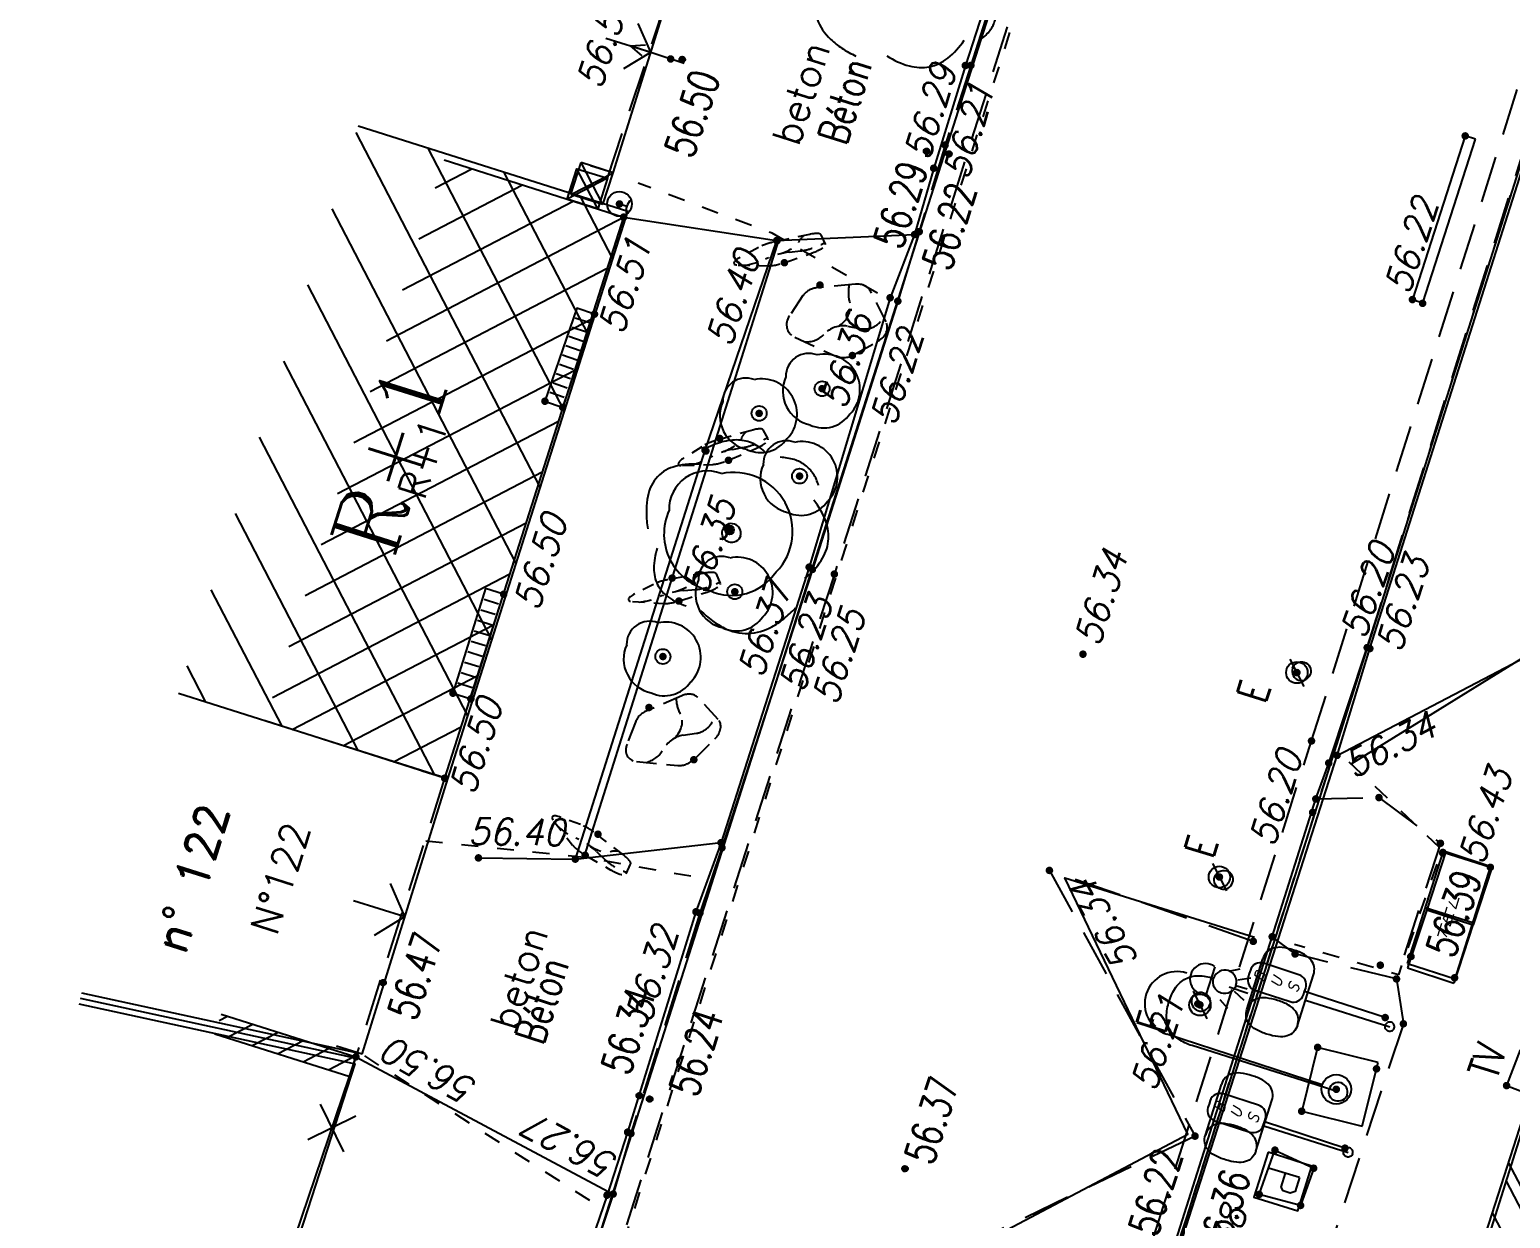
# Model space of a CAD drawing. Extents: x 661843 to 662062, y 6866352 to 6866909.
# Drawn here: x 661861.67 to 661877.38, y 6866403.12 to 6866415.74 of the extents above; entities that cross this region are included whole.
import ezdxf
from ezdxf.enums import TextEntityAlignment as Align

# ---------------------------------------------------------------- set-up
doc = ezdxf.new("R2010")
doc.units = 0
for name, pattern in [('CACHE', [0.375, 0.25, -0.125]), ('CONTINU', [0]), ('DISCONTINU', [0.75, 0.5, -0.25]), ('JSI_MCL0', [1, 0.5, 0.5]), ('JSI_TCO', [1, 0.5, 0.5]), ('JSI_TCO2', [1, 0.5, 0.5]), ('JSI_TIC', [0.2, 0.08, 0.01, -0.1, 0.01])]:
    doc.linetypes.add(name, pattern=pattern)
doc.layers.get('0').update_dxf_attribs({"linetype": 'CONTINUOUS'})
for name, color, linetype in [('ALTI', 140, 'CONTINUOUS'), ('BATI', 6, 'CONTINUOUS'), ('BORDURE', 7, 'CONTINU'), ('GEO_AEP_S', 4, 'CONTINUOUS'), ('GEO_ALTI-PIC', 7, 'CONTINUOUS'), ('GEO_ALTI-PIC_SEUILS', 1, 'CONTINUOUS'), ('GEO_ALTICOT', 7, 'CONTINUOUS'), ('GEO_ARBRES', 3, 'CONTINUOUS'), ('GEO_BATI_DUR', 44, 'CONTINUOUS'), ('GEO_BATI_HACHURE', 44, 'CONTINUOUS'), ('GEO_BATI_NUMERO', 7, 'CONTINUOUS'), ('GEO_BATI_S', 44, 'CONTINUOUS'), ('GEO_BATI_TEXTE', 7, 'CONTINUOUS'), ('GEO_BORDURE', 7, 'CONTINUOUS'), ('GEO_CHANGE_REVET', 252, 'DISCONTINU'), ('GEO_CHANGE_REVET_TEXTE', 252, 'CONTINUOUS'), ('GEO_CLOTURE', 7, 'CONTINUOUS'), ('GEO_CLOTURE_S', 7, 'CONTINUOUS'), ('GEO_DALLE', 7, 'CONTINUOUS'), ('GEO_DIVERS', 7, 'CONTINUOUS'), ('GEO_ECL_S', 30, 'CONTINUOUS'), ('GEO_ENTREE', 7, 'DISCONTINU'), ('GEO_EP_S', 5, 'CONTINUOUS'), ('GEO_LIGNE_PARKING', 252, 'DISCONTINU'), ('GEO_MOB_URB_S', 7, 'CONTINUOUS'), ('GEO_MUR', 1, 'CONTINUOUS'), ('GEO_MUR_HACHURE', 1, 'CONTINUOUS'), ('GEO_ROCHER', 252, 'CACHE'), ('GEO_SOUPIRAIL', 42, 'CONTINUOUS'), ('GEO_TEL_S', 6, 'CONTINUOUS'), ('GEO_TROTTOIR_BAS', 7, 'CONTINUOUS'), ('GEO_TROTTOIR_BATEAU', 7, 'DISCONTINU'), ('GEO_TROTTOIR_HAUT', 252, 'CONTINUOUS'), ('HACHURE', 7, 'CONTINUOUS'), ('LIMITE', 7, 'CONTINUOUS'), ('MARQUAGE', 7, 'CONTINUOUS'), ('MOB', 6, 'CONTINUOUS'), ('OBJDIVERS', 104, 'CONTINUOUS'), ('OBJEAU', 4, 'CONTINUOUS'), ('OBJEP', 220, 'CONTINUOUS'), ('TEXTE', 7, 'CONTINUOUS'), ('VEGETATION', 3, 'CONTINUOUS'), ('VOIRIE', 7, 'CONTINUOUS')]:
    doc.layers.add(name, color=color, linetype=linetype)
doc.styles.add('5-2', font='romand.shx', dxfattribs={"height": 0.35})
doc.styles.add('7-2', font='romanc.shx', dxfattribs={"height": 0.7})
doc.styles.add('ROMANS', font='romans.shx', dxfattribs={"width": 0.95, "oblique": 13.5, "height": 5})
doc.styles.get("Standard").update_dxf_attribs({"font": 'romans.shx'})
doc.linetypes.add('JSI_CLOX', pattern='A,0.8,0.1,[135,jsi_form.shx,S=0.05,R=0,X=0,Y=0],0.1', length=1)
doc.linetypes.add('JSI_MUD', pattern='A,0.0001,[130,jsi_form.shx,S=0.5,R=0,X=0.875,Y=0],-0.75', length=0.7501)
doc.linetypes.add('JSI_MUR', pattern='A,1e-06,-0.5,[130,jsi_form.shx,S=0.7,R=315,X=0.05,Y=0],-0.5', length=1.000001)

# ---------------------------------------------------------------- blocks, each defined once
blk = doc.blocks.new('PTTOPO')
at = {"color": 0, "const_width": 0.04}
blk.add_lwpolyline([(0, 0.02, 1), (0, -0.02, 1)], format="xyb", close=True, dxfattribs=at)
at = {"color": 0}
blk.add_point((0, 0), dxfattribs=at)
at = {"layer": 'GEO_ALTICOT', "style": 'ROMANS', "oblique": 13.5, "width": 0.95}
blk.add_attdef('ALT', text='', height=0.28, dxfattribs=at).set_placement((0.1, -0.1), align=Align.TOP_LEFT)
blk = doc.blocks.new('P014', base_point=(17.75, 43.5))
for p, q in [((17.709, 43.699), (17.75, 43.799)), ((17.75, 43.399), (17.75, 43.799)), ((17.75, 43.799), (17.789, 43.699))]:
    blk.add_line(p, q)
blk = doc.blocks.new('P051')
at = {"flags": 128}
blk.add_lwpolyline([(0, 0), (0, -0.081)], dxfattribs=at)
blk.add_circle((0, 0), 0.131)
blk.add_arc((0, -0.231), 0.15, 57.9336, 122.0664)
blk = doc.blocks.new('P210')
at = {"layer": 'GEO_ROCHER', "linetype": 'CACHE'}
for p, q in [((0.525, 0.474), (0.088, 0.169)), ((0.968, 0.21), (0.804, 0.429)), ((0.818, -0.346), (0.987, 0.048)), ((0.001, -0.021), (0.031, -0.315)), ((0.371, -0.082), (0.266, -0.205)), ((0.215, -0.475), (0.649, -0.462))]:
    blk.add_line(p, q, dxfattribs=at)
for centre, radius, start, end in [((0.642, 0.308), 0.203, 36.7123, 124.9313), ((0.594, 0.275), 0.215, 144.1733, 206.9533), ((0.206, 0), 0.206, 124.9313, 185.91), ((0.193, 0.071), 0.235, 319.4796, 26.9533), ((0.837, 0.112), 0.163, 336.8774, 36.7123), ((0.667, 0.041), 0.252, 188.1633, 262.2943), ((0.41, -0.328), 0.189, 139.4796, 230.284), ((0.559, -0.761), 0.557, 59.0334, 82.2943), ((0.209, -0.296), 0.179, 185.91, 271.7277), ((0.643, -0.271), 0.191, 271.7277, 336.8774)]:
    blk.add_arc(centre, radius, start, end, dxfattribs=at)
blk = doc.blocks.new('P401')
blk.add_circle((0, 0), 0.1062)
for centre, radius, start, end in [((-0.054, 0.054), 0.4878, 83.66, 186.35), ((0.108, 0.2322), 0.3258, 357.14, 109.34), ((0, -0.0378), 0.5004, 244.27, 30.44), ((-0.0972, -0.054), 0.4464, 173.05, 254.63)]:
    blk.add_arc(centre, radius, start, end)
blk = doc.blocks.new('P402')
blk.add_circle((0, 0), 0.063)
for centre, radius, start, end in [((-0.09, 0.09), 0.814, 83.66, 186.35), ((0.18, 0.387), 0.544, 357.14, 109.34), ((0, -0.063), 0.833, 244.27, 30.44), ((-0.162, -0.09), 0.745, 173.05, 254.63)]:
    blk.add_arc(centre, radius, start, end)
blk = doc.blocks.new('P347')
blk.add_lwpolyline([(0, 0), (1, 0), (1, 1), (0, 1)], close=True)
at = {"flags": 128}
for points in [[(0.1, 0.1), (0.1, 0.9)], [(0.2, 0.1), (0.2, 0.9)], [(0.3, 0.1), (0.3, 0.9)], [(0.4, 0.1), (0.4, 0.9)], [(0.5, 0.1), (0.5, 0.9)], [(0.6, 0.1), (0.6, 0.9)], [(0.7, 0.1), (0.7, 0.9)], [(0.8, 0.1), (0.8, 0.9)], [(0.9, 0.1), (0.9, 0.9)]]:
    blk.add_lwpolyline(points, dxfattribs=at)
blk = doc.blocks.new('P385')
for p, q in [((0, 1), (1, 1)), ((0, 1), (0, 0)), ((0.5, 0), (0.5, 1)), ((1, 1), (1, 0)), ((0, 0), (1, 0))]:
    blk.add_line(p, q)
at = {"style": 'ROMANS', "oblique": 13.5, "width": 0.95}
blk.add_text('TEL', height=0.2, dxfattribs=at).set_placement((0.254, 0.413))
blk = doc.blocks.new('P445')
for p, q in [((0, 2.022), (-0.05, 2.022)), ((0.05, 2.022), (0, 2.022)), ((-0.2, 1.872), (-0.2, 1.349)), ((0.2, 1.349), (0.2, 1.872)), ((-0.05, 1.199), (0, 1.199)), ((0, 0), (0, 1.199)), ((0, 1.199), (0.05, 1.199))]:
    blk.add_line(p, q)
for centre, start, end in [((-0.05, 1.872), 90, 180), ((0.05, 1.872), 0, 90), ((-0.05, 1.349), 180, 270), ((0.05, 1.349), 270, 0)]:
    blk.add_arc(centre, 0.15, start, end)
at = {"insert": (-0.061, 1.941), "char_height": 0.15, "width": 0.1985, "attachment_point": 1, "style": 'ROMANS'}
blk.add_mtext('B\\PU\\PS', dxfattribs=at)
blk = doc.blocks.new('P501', base_point=(67.75, 30))
for p, q in [((67.75, 30.209), (67.75, 32.519)), ((68.869, 32.169), (68.449, 32.169)), ((68.449, 31.959), (68.365, 31.819)), ((68.659, 31.889), (68.659, 31.609)), ((68.869, 31.959), (68.953, 31.819))]:
    blk.add_line(p, q)
blk.add_circle((67.75, 30), 0.209)
for centre, radius, start, end in [((68.205, 32.52), 0.454, 0.01, 180), ((68.66, 32.24), 0.221, 341.57, 198.44)]:
    blk.add_arc(centre, radius, start, end)
blk = doc.blocks.new('P350', base_point=(55.25, 52.5))
for p, q in [((56.249, 53.499), (55.25, 53.499)), ((55.25, 53.499), (55.25, 52.5)), ((56.249, 52.5), (56.249, 53.499)), ((55.25, 52.5), (56.249, 52.5))]:
    blk.add_line(p, q)
blk = doc.blocks.new('P091', base_point=(30.25, 66))
blk.add_line((30.326, 66.076), (30.172, 65.922))
blk.add_circle((30.25, 66), 0.076)
blk = doc.blocks.new('GEOCROIX')
at = {"color": 0, "linetype": 'BYBLOCK'}
for p, q in [((-0.5, 0.5), (0.5, -0.5)), ((-0.5, -0.5), (0.5, 0.5))]:
    blk.add_line(p, q, dxfattribs=at)
blk = doc.blocks.new('P361')
for p, q in [((0, 0.999), (0.999, 0)), ((0, 0), (0.999, 0.999))]:
    blk.add_line(p, q)
at = {"flags": 128}
blk.add_lwpolyline([(0.999, 0), (0.999, 0.999), (0, 0.999), (0, 0)], close=True, dxfattribs=at)
blk = doc.blocks.new('$B_200')
at = {"color": 0, "linetype": 'BYBLOCK', "flags": 128}
for points in [[(0, -0.5, -0.414214), (-0.5, 0, -0.414214), (0, 0.5)], [(0, -0.5, 0.414214), (0.5, 0, 0.414214), (0, 0.5)]]:
    blk.add_lwpolyline(points, format="xyb", dxfattribs=at)
blk = doc.blocks.new('$B_220')
at = {"color": 0, "linetype": 'BYBLOCK', "flags": 128}
for points in [[(0.2972, 0.2716, 0.039633), (0.2729, 0.3437, 0.053426), (0.2409, 0.4008, 0.147584), (0.1538, 0.4704, 0.071882), (0.0987, 0.4828, 0.058066), (0.0359, 0.4803, 0.043501), (-0.0346, 0.4629, 0.032041), (-0.1128, 0.4306)], [(-0.195, 0.3513, 0.077685), (-0.3026, 0.3364, 0.115926), (-0.3794, 0.2917, 0.119307), (-0.4255, 0.2171, 0.082378), (-0.4409, 0.1128)], [(0.4613, -0.0462, 0.087593), (0.487, 0.0333, 0.096392), (0.4819, 0.1128, 0.080457), (0.446, 0.1922, 0.056881), (0.3794, 0.2716)], [(-0.4409, 0.0334, 0.03619), (-0.4742, -0.0436, 0.046233), (-0.4922, -0.1156, 0.121403), (-0.4819, -0.2447, 0.119181), (-0.4102, -0.354, 0.044648), (-0.3512, -0.4012, 0.034835), (-0.2769, -0.4434)], [(0.3794, -0.3641, 0.076898), (0.4306, -0.3193, 0.090424), (0.4613, -0.2646, 0.083207), (0.4715, -0.2001, 0.062964), (0.4613, -0.1256)], [(-0.1128, -0.4434, 0.078382), (0.005, -0.498, 0.113914), (0.1127, -0.503, 0.115194), (0.21, -0.4583, 0.080222), (0.2972, -0.3641)]]:
    blk.add_lwpolyline(points, format="xyb", dxfattribs=at)
blk = doc.blocks.new('$B_130')
at = {"color": 0, "linetype": 'BYBLOCK', "flags": 128}
for points in [[(0, 0), (0, 0.8125, -0.08), (0.0117, 0.8945, -0.117647), (0.0469, 0.9531, -0.117647), (0.1055, 0.9883, -0.08), (0.1875, 1, -0.08), (0.2695, 0.9883, -0.117647), (0.3281, 0.9531, -0.117647), (0.3633, 0.8945, -0.08), (0.375, 0.8125)], [(0.375, 0.6875, -0.414214), (0.3125, 0.75, -0.414214), (0.375, 0.8125)], [(0.375, 0.6875, 0.414214), (0.4375, 0.75, 0.414214), (0.375, 0.8125)]]:
    blk.add_lwpolyline(points, format="xyb", dxfattribs=at)
for points in [[(0.3438, 0.6875), (0.3125, 0.625)], [(0.375, 0.6875), (0.375, 0.625)], [(0.4063, 0.6875), (0.4375, 0.625)]]:
    blk.add_lwpolyline(points, dxfattribs=at)
blk = doc.blocks.new('$B_001')
at = {"color": 0, "linetype": 'BYBLOCK', "flags": 128}
for points in [[(0, 0), (0, 1)], [(0, 1), (1, 1)], [(1, 0), (1, 1)], [(0, 0), (1, 0)]]:
    blk.add_lwpolyline(points, dxfattribs=at)
blk = doc.blocks.new('$B_108')
at = {"color": 0, "linetype": 'BYBLOCK', "flags": 128}
for points in [[(-0.188, 0.625, -0.117073), (-0.242, 0.637, -0.132597), (-0.281, 0.672, -0.091954), (-0.305, 0.73, -0.053933), (-0.312, 0.812, -0.053933), (-0.305, 0.895, -0.091954), (-0.281, 0.953, -0.132597), (-0.242, 0.988, -0.117073), (-0.188, 1)], [(-0.188, 0.625, 0.117073), (-0.133, 0.637, 0.132597), (-0.094, 0.672, 0.091954), (-0.07, 0.73, 0.053933), (-0.062, 0.812, 0.053933), (-0.07, 0.895, 0.091954), (-0.094, 0.953, 0.132597), (-0.133, 0.988, 0.117073), (-0.188, 1)], [(0.188, 0.625, 0.117073), (0.242, 0.637, 0.132597), (0.281, 0.672, 0.091954), (0.305, 0.73, 0.053933), (0.312, 0.812, 0.053933), (0.305, 0.895, 0.091954), (0.281, 0.953, 0.132597), (0.242, 0.988, 0.117073), (0.188, 1)]]:
    blk.add_lwpolyline(points, format="xyb", dxfattribs=at)
for points in [[(-0.188, 1), (0.188, 1)], [(-0.188, 0.625), (0.188, 0.625)], [(0, 0.625), (0, 0)]]:
    blk.add_lwpolyline(points, dxfattribs=at)
blk = doc.blocks.new('$B_230')
blk.add_lwpolyline([(-0.498, -0.488), (0.498, -0.488), (0.498, 0.488), (-0.498, 0.488)], close=True)
at = {"color": 0, "linetype": 'BYBLOCK', "flags": 128}
for points in [[(-0.193, 0.309), (0.119, 0.315), (0.184, 0.222), (0.186, 0.066), (0.125, 0.002), (-0.187, -0.003)], [(-0.193, 0.309), (-0.181, -0.378)]]:
    blk.add_lwpolyline(points, dxfattribs=at)
blk = doc.blocks.new('$B_030')
at = {"color": 0, "linetype": 'BYBLOCK', "flags": 128}
for points in [[(0, 0), (0, 1)], [(0, 1), (1, 1)], [(0, 1), (1, 0)], [(0, 0), (1, 1)], [(1, 0), (1, 1)], [(0, 0), (1, 0)]]:
    blk.add_lwpolyline(points, dxfattribs=at)
blk = doc.blocks.new('$B_028')
at = {"color": 0, "linetype": 'BYBLOCK', "flags": 128}
for points in [[(0, 0.5), (0, -0.5), (0.0938, -0.0625)], [(-0.5, -0.5), (-0.5, 0)], [(0.5, 0), (0.5, -0.5)], [(-0.0937, -0.0625), (0, -0.5)], [(-0.5, -0.5), (0.5, -0.5)]]:
    blk.add_lwpolyline(points, dxfattribs=at)
blk = doc.blocks.new('$B_210')
at = {"linetype": 'CONTINUOUS'}
blk.add_hatch(color=0, dxfattribs=at).paths.add_polyline_path([(0, -0.5, -1), (0, 0.5, -1)])
at = {"color": 0, "linetype": 'BYBLOCK', "flags": 128}
blk.add_lwpolyline([(0, -0.5, -1), (0, 0.5, -1)], format="xyb", close=True, dxfattribs=at)

msp = doc.modelspace()

# ---------------------------------------------------------------- hatches: boundary and pattern name
at = {"layer": 'GEO_BATI_HACHURE'}
h = msp.add_hatch(dxfattribs=at)
h.set_pattern_fill('_U', color=256, scale=0.4, angle=207.507, style=0, pattern_type=0)
h.set_pattern_definition([(207.50697, (0, 0), (0.18474260568, -0.35478186206), [])])
h.paths.add_polyline_path([(661867.972, 6866413.745), (661866.073, 6866407.79), (661864.167, 6866408.398), (661866.067, 6866414.353)])
h = msp.add_hatch(dxfattribs=at)
h.set_pattern_fill('_U', color=256, scale=0.4, angle=117.5763, style=0, pattern_type=0)
h.set_pattern_definition([(117.5763159494, (0, 0), (-0.35455800549, -0.185171868122), [])])
h.paths.add_polyline_path([(661875.07, 6866396.447), (661876.345, 6866400.511), (661876.652, 6866401.494), (661877.919, 6866405.447), (661879.823, 6866404.836), (661876.976, 6866395.844)])
at = {"layer": 'GEO_MUR_HACHURE'}
h = msp.add_hatch(dxfattribs=at)
h.set_pattern_fill('_U', color=256, scale=0.2, angle=27.4353, style=0, pattern_type=0)
h.set_pattern_definition([(27.435270152, (2.961, 9.04986), (-0.0921492438397, 0.1775063854057), [])])
h.paths.add_polyline_path([(661863.636, 6866405.076), (661865.066, 6866404.624), (661865.132, 6866404.833), (661863.702, 6866405.286)])
at = {"layer": 'HACHURE', "linetype": 'CONTINUOUS', "ltscale": 2}
h = msp.add_hatch(dxfattribs=at)
h.set_pattern_fill('_USER', color=256, scale=0.6, angle=117.4176, style=0, pattern_type=0)
h.set_pattern_definition([(117.41757, (661958.265, 6866695.073), (-0.5326045, -0.2762832), [])])
h.paths.add_polyline_path([(661866.108, 6866407.784), (661863.248, 6866408.69), (661865.156, 6866414.711), (661868.016, 6866413.805)])
h = msp.add_hatch(dxfattribs=at)
h.set_pattern_fill('_USER', color=256, scale=0.6, angle=117.4979, style=0, pattern_type=0)
h.set_pattern_definition([(117.4979, (661958.265, 6866695.073), (-0.5322167, -0.2770296), [])])
h.paths.add_polyline_path([(661877.952, 6866405.469), (661880.813, 6866404.567), (661877.974, 6866395.564), (661875.112, 6866396.466)])

# ---------------------------------------------------------------- linework, layer by layer
at = {"layer": 'BATI', "linetype": 'JSI_TCO2', "ltscale": 2, "elevation": 57.333, "flags": 128}
for points in [[(661868.016, 6866413.805), (661865.156, 6866414.711)], [(661866.108, 6866407.784), (661868.016, 6866413.805)], [(661866.108, 6866407.784), (661863.248, 6866408.69)], [(661877.952, 6866405.469), (661875.112, 6866396.466)]]:
    msp.add_lwpolyline(points, dxfattribs=at)
at = {"layer": 'BORDURE', "linetype": 'JSI_TCO', "ltscale": 2, "elevation": 57.333, "flags": 128}
for points in [[(661881.399, 6866426.652), (661868.472, 6866385.866)], [(661879.286, 6866419.29), (661880.222, 6866417.057), (661877.719, 6866409.194), (661875.697, 6866407.943)], [(661867.554, 6866406.952), (661869.624, 6866413.512)]]:
    msp.add_lwpolyline(points, dxfattribs=at)
msp.add_lwpolyline([(661845.99, 6866380.845), (661855.587, 6866378.808, 0.027837), (661855.92, 6866378.758, 0.020398), (661856.314, 6866378.738, 0.015403), (661856.767, 6866378.746, 0.011959), (661857.28, 6866378.783, 0.054554), (661858.024, 6866378.937, 0.047423), (661858.703, 6866379.231, 0.041287), (661859.364, 6866379.67, 0.015476), (661859.69, 6866379.943, 0.017391), (661859.981, 6866380.22, 0.019482), (661860.236, 6866380.501, 0.021695), (661860.454, 6866380.787, 0.044449), (661860.755, 6866381.309, 0.010857), (661861.089, 6866382.072, 0.008318), (661861.211, 6866382.386, 0.011712), (661861.303, 6866382.654), (661867.503, 6866402.271), (661873.272, 6866420.357)], format="xyb", dxfattribs=at)
at = {"layer": 'GEO_BATI_DUR'}
for p, q in [((661866.067, 6866414.353, 56.506), (661867.972, 6866413.745, 56.506)), ((661867.972, 6866413.745, 56.506), (661866.073, 6866407.79, 56.501)), ((661866.073, 6866407.79, 56.506), (661864.167, 6866408.398, 56.506)), ((661876.652, 6866401.494, 56.537), (661877.919, 6866405.447, 56.51))]:
    msp.add_line(p, q, dxfattribs=at)
at = {"layer": 'GEO_BORDURE'}
for points in [[(661867.972, 6866413.745, 56.506), (661869.596, 6866413.496, 56.401), (661871.059, 6866413.56, 56.297)], [(661869.596, 6866413.496, 56.401), (661868.835, 6866411.273, 56.407), (661867.459, 6866406.931, 56.432)], [(661866.432, 6866406.944, 56.396), (661867.459, 6866406.931, 56.432), (661869.006, 6866407.106, 56.374)], [(661865.132, 6866404.833, 56.502), (661867.861, 6866403.376, 56.272)]]:
    msp.add_polyline3d(points, dxfattribs=at)
at = {"layer": 'GEO_CHANGE_REVET'}
for points in [[(661883.738, 6866452.611, 55.974), (661880.375, 6866441.993, 56.038), (661877.231, 6866432.09, 56.127), (661874.073, 6866422.2, 56.186), (661870.208, 6866409.956, 56.255), (661866.912, 6866399.637, 56.304), (661863.488, 6866388.881, 56.379), (661861.438, 6866382.509, 56.439), (661861.016, 6866381.209, 56.452), (661860.246, 6866380.082, 56.464), (661859.189, 6866379.216, 56.477), (661858.022, 6866378.726, 56.461), (661856.773, 6866378.523, 56.444), (661855.51, 6866378.62, 56.428), (661849.1, 6866379.976, 56.366)], [(661868.198, 6866385.912, 56.364), (661868.676, 6866387.37, 56.364), (661872.232, 6866398.637, 56.268), (661875.271, 6866408.185, 56.2), (661878.702, 6866419.049, 56.183), (661882.837, 6866432.132, 56.091), (661885.478, 6866440.432, 56.028), (661889.099, 6866451.885, 55.984)], [(661875.317, 6866407.57, 56.187), (661875.987, 6866407.584, 56.358), (661876.639, 6866407.099, 56.397), (661876.173, 6866405.659, 56.348), (661875.097, 6866405.924, 56.337), (661874.854, 6866406.107, 56.17)], [(661876.173, 6866405.659, 56.348), (661876.246, 6866405.183, 56.42), (661873.298, 6866396.228, 56.484)]]:
    msp.add_polyline3d(points, dxfattribs=at)
at = {"layer": 'GEO_CLOTURE'}
msp.add_polyline3d([(661865.132, 6866404.833, 56.502), (661863.687, 6866400.572, 56.565), (661862.105, 6866395.574, 56.616)], dxfattribs=at)
at = {"layer": 'GEO_DIVERS'}
msp.add_polyline3d([(661875.155, 6866403.255, 56.413), (661874.716, 6866403.372, 56.385), (661874.883, 6866403.842, 56.379), (661875.294, 6866403.65, 56.409), (661875.155, 6866403.255, 56.413)], dxfattribs=at)
at = {"layer": 'GEO_ENTREE'}
for points in [[(661867.8, 6866414.157, 56.506), (661868.649, 6866416.727, 56.43)], [(661866.073, 6866407.79, 56.501), (661865.132, 6866404.833, 56.502)]]:
    msp.add_polyline3d(points, dxfattribs=at)
at = {"layer": 'GEO_LIGNE_PARKING'}
msp.add_polyline3d([(661874.653, 6866406.058, 56.174), (661872.49, 6866406.811, 56.342), (661874.035, 6866403.991, 56.238), (661871.168, 6866402.613, 56.373)], dxfattribs=at)
at = {"layer": 'GEO_MUR'}
msp.add_line((661865.066, 6866404.624, 56.502), (661865.132, 6866404.833, 56.502), dxfattribs=at)
at = {"layer": 'GEO_MUR', "elevation": 56.502, "flags": 128}
for points in [[(661863.702, 6866405.286), (661865.132, 6866404.833)], [(661863.636, 6866405.076), (661865.066, 6866404.624)]]:
    msp.add_lwpolyline(points, dxfattribs=at)
at = {"layer": 'GEO_TROTTOIR_BAS'}
for points in [[(661875.542, 6866408.032, 56.339), (661877.716, 6866409.168, 56.337), (661880.185, 6866416.991, 56.35), (661879.109, 6866419.574, 56.152)], [(661872.299, 6866417.39, 56.198), (661872.123, 6866416.844, 56.201), (661871.889, 6866416.089, 56.205), (661871.657, 6866415.356, 56.206)], [(661871.109, 6866413.591, 56.219), (661870.882, 6866412.853, 56.222), (661869.975, 6866410.006, 56.234), (661869.016, 6866407.052, 56.248), (661868.781, 6866406.357, 56.248)], [(661868.118, 6866383.842, 56.36), (661868.098, 6866384.344, 56.375), (661868.207, 6866385.04, 56.389), (661868.431, 6866385.838, 56.364), (661868.746, 6866386.775, 56.356), (661871.86, 6866396.66, 56.269), (661874.854, 6866406.107, 56.17), (661875.317, 6866407.57, 56.187), (661875.454, 6866407.951, 56.197), (661875.862, 6866409.176, 56.199)], [(661868.05, 6866404.019, 56.271), (661867.861, 6866403.376, 56.272), (661867.666, 6866402.791, 56.274), (661867.484, 6866402.259, 56.273)]]:
    msp.add_polyline3d(points, dxfattribs=at)
at = {"layer": 'GEO_TROTTOIR_BATEAU'}
for points in [[(661875.862, 6866409.176, 56.199), (661878.788, 6866418.476, 56.156)], [(661871.657, 6866415.356, 56.206), (661871.383, 6866414.51, 56.217), (661871.109, 6866413.591, 56.219)], [(661868.781, 6866406.357, 56.248), (661868.05, 6866404.019, 56.271)]]:
    msp.add_polyline3d(points, dxfattribs=at)
at = {"layer": 'GEO_TROTTOIR_HAUT'}
for points in [[(661875.688, 6866428.294, 56.251), (661875.483, 6866427.768, 56.193), (661873.791, 6866422.48, 56.221), (661872.233, 6866417.405, 56.27), (661872.086, 6866416.883, 56.333), (661871.862, 6866416.168, 56.345), (661871.598, 6866415.354, 56.289), (661871.262, 6866414.264, 56.294), (661871.059, 6866413.56, 56.297), (661870.8, 6866412.889, 56.355), (661869.941, 6866410.03, 56.365), (661869.006, 6866407.106, 56.374), (661868.74, 6866406.372, 56.317), (661868.015, 6866404.033, 56.339), (661867.796, 6866403.364, 56.401), (661867.596, 6866402.776, 56.407)], [(661875.542, 6866408.032, 56.339), (661875.89, 6866409.166, 56.227), (661878.844, 6866418.453, 56.237), (661878.965, 6866418.956, 56.283)], [(661868.759, 6866386.662, 56.494), (661872.524, 6866398.604, 56.39), (661875.542, 6866408.032, 56.339)]]:
    msp.add_polyline3d(points, dxfattribs=at)
at = {"layer": 'LIMITE', "linetype": 'JSI_MUR', "ltscale": 0.12, "elevation": 57.333, "flags": 128}
msp.add_lwpolyline([(661862.206, 6866405.454), (661865.138, 6866404.817)], dxfattribs=at)
at = {"layer": 'LIMITE', "linetype": 'JSI_TCO', "ltscale": 2, "elevation": 57.333, "flags": 128}
for points in [[(661862.219, 6866405.513), (661865.15, 6866404.876)], [(661862.193, 6866405.395), (661865.125, 6866404.759)]]:
    msp.add_lwpolyline(points, dxfattribs=at)
at = {"layer": 'LIMITE', "linetype": 'JSI_MUD', "ltscale": 0.12, "elevation": 57.333, "flags": 128}
msp.add_lwpolyline([(661865.02, 6866404.843), (661865.138, 6866404.817)], dxfattribs=at)
at = {"layer": 'LIMITE', "linetype": 'JSI_CLOX', "ltscale": 2, "elevation": 57.333, "flags": 128}
msp.add_lwpolyline([(661862.149, 6866395.581), (661865.125, 6866404.759)], dxfattribs=at)
at = {"layer": 'MARQUAGE', "linetype": 'JSI_MCL0', "ltscale": 2, "elevation": 57.333, "flags": 128}
msp.add_lwpolyline([(661870.587, 6866393.498), (661868.701, 6866394.268), (661871.311, 6866395.633), (661869.932, 6866398.397), (661872.677, 6866399.822), (661871.302, 6866402.608), (661873.96, 6866404.011), (661872.655, 6866406.733), (661874.667, 6866406.102)], dxfattribs=at)
at = {"layer": 'VOIRIE', "linetype": 'JSI_TIC', "ltscale": 2, "elevation": 57.333, "flags": 128}
for points in [[(661881.399, 6866426.652), (661868.472, 6866385.866)], [(661870.667, 6866412.939), (661869.548, 6866413.574), (661868.128, 6866414.105)], [(661875.668, 6866407.965), (661876.654, 6866407.033), (661876.193, 6866405.702), (661875.089, 6866406.026)], [(661865.873, 6866407.125), (661867.554, 6866406.952), (661868.799, 6866406.732)], [(661867.614, 6866403.307), (661865.173, 6866404.875)]]:
    msp.add_lwpolyline(points, dxfattribs=at)
msp.add_lwpolyline([(661845.901, 6866380.588), (661855.531, 6866378.544, 0.027666), (661855.89, 6866378.49, 0.020699), (661856.31, 6866378.468, 0.015349), (661856.778, 6866378.476, 0.012006), (661857.305, 6866378.514, 0.054512), (661858.107, 6866378.68, 0.047216), (661858.83, 6866378.992, 0.041441), (661859.531, 6866379.458, 0.01561), (661859.873, 6866379.744, 0.017458), (661860.177, 6866380.035, 0.019452), (661860.445, 6866380.331, 0.021531), (661860.676, 6866380.633, 0.044427), (661861, 6866381.196, 0.010996), (661861.341, 6866381.975, 0.008346), (661861.466, 6866382.296, 0.011644), (661861.561, 6866382.573), (661867.76, 6866402.19), (661873.53, 6866420.275)], format="xyb", dxfattribs=at)

# ---------------------------------------------------------------- block references
at = {"layer": 'ALTI', "linetype": 'CONTINUOUS'}
for p, xscale, yscale, rotation in [((661868.594, 6866415.419, 57.333), 0.060000000041836, 0.060000000041836, 338.5999683382433), ((661871.186, 6866414.445, 57.333), 0.0600000000133975, 0.0600000000133975, 72.30699656637948), ((661871.423, 6866414.416, 57.333), 0.0600000000133975, 0.0600000000133975, 72.30699656637948), ((661876.325, 6866405.897, 57.333), 0.0599999998568442, 0.0599999998568442, 250.9155254103357), ((661865.419, 6866405.619, 57.333), 0.0599999998258232, 0.0599999998258232, 147.2914069243837), ((661868.139, 6866404.421, 57.333), 0.0600000000133975, 0.0600000000133975, 72.30699656637948), ((661868.249, 6866404.384, 57.333), 0.0600000000133975, 0.0600000000133975, 72.30699656637948), ((661870.958, 6866403.645, 57.333), 0.0599999998937758, 0.0599999998937758, 27.82397969446907)]:
    msp.add_blockref('$B_210', p, dxfattribs=dict(at, xscale=xscale, yscale=yscale, rotation=rotation))
at = {"layer": 'GEO_AEP_S', "xscale": 1.500000000167626, "yscale": 1.500000000167626, "zscale": 1.500000000167626, "rotation": 72.00000000322989}
for p in [(661875.116, 6866408.911, 56.223), (661874.294, 6866406.741, 56.209), (661874.087, 6866405.384, 56.209)]:
    msp.add_blockref('P091', p, dxfattribs=at)
at = {"layer": 'GEO_ALTI-PIC'}
ref = msp.add_blockref('PTTOPO', (661871.598, 6866415.354, 56.289), dxfattribs=at)
ref.add_attrib('ALT', '56.29', dxfattribs={"layer": 'GEO_ALTICOT', "height": 0.28, "rotation": 72.9461, "style": 'ROMANS', "oblique": 13.5, "width": 0.95}).set_placement((661870.942, 6866414.416, 56.289), align=Align.TOP_LEFT)
ref = msp.add_blockref('PTTOPO', (661871.657, 6866415.356, 56.206), dxfattribs=at)
ref.add_attrib('ALT', '56.21', dxfattribs={"layer": 'GEO_ALTICOT', "height": 0.28, "rotation": 73.6796, "style": 'ROMANS', "oblique": 13.5, "width": 0.95}).set_placement((661871.355, 6866414.209, 56.206), align=Align.TOP_LEFT)
for p in [(661871.383, 6866414.51, 56.217), (661876.902, 6866414.607, 56.235), (661871.262, 6866414.264, 56.294), (661867.928, 6866413.885, 56.518), (661871.059, 6866413.56, 56.297), (661871.109, 6866413.591, 56.219), (661869.596, 6866413.496, 56.401), (661869.678, 6866413.261, 56.352), (661870.055, 6866413.024, 56.347), (661876.45, 6866412.83, 56.223), (661867.663, 6866412.715, 56.515), (661870.399, 6866412.276, 56.342), (661870.078, 6866411.924, 56.288), (661867.137, 6866411.791, 56.515), (661867.326, 6866411.726, 56.515), (661869.41, 6866411.662, 56.31), (661868.993, 6866411.395, 56.37), (661868.835, 6866411.273, 56.407), (661868.845, 6866411.263, 56.407), (661869.085, 6866411.164, 56.355), (661869.839, 6866410.996, 56.309), (661869.096, 6866410.425, 56.349), (661868.559, 6866409.67, 56.362), (661869.152, 6866409.769, 56.339), (661868.389, 6866409.081, 56.352), (661875.116, 6866408.911, 56.223), (661866.161, 6866408.692, 56.492), (661866.351, 6866408.632, 56.492), (661868.241, 6866408.54, 56.358), (661868.717, 6866407.986, 56.357), (661875.454, 6866407.951, 56.197), (661875.317, 6866407.57, 56.187), (661875.987, 6866407.584, 56.358), (661875.283, 6866407.427, 56.189), (661867.7, 6866407.195, 56.407), (661867.564, 6866406.972, 56.416), (661869.006, 6866407.106, 56.374), (661869.016, 6866407.052, 56.248), (661876.639, 6866407.099, 56.397), (661876.663, 6866406.996, 56.384), (661876.665, 6866407.002, 56.384), (661867.459, 6866406.931, 56.432), (661874.294, 6866406.741, 56.209), (661868.781, 6866406.357, 56.248), (661874.653, 6866406.058, 56.174), (661874.854, 6866406.107, 56.17), (661875.097, 6866405.924, 56.337), (661876.001, 6866405.805, 56.348), (661876.173, 6866405.659, 56.348), (661876.789, 6866405.671, 56.44), (661874.087, 6866405.384, 56.209), (661876.053, 6866405.249, 56.398), (661876.246, 6866405.183, 56.42), (661875.336, 6866404.933, 56.345), (661875.961, 6866404.705, 56.375), (661875.534, 6866404.488, 56.351), (661877.341, 6866404.527, 56.506), (661875.167, 6866404.255, 56.356), (661868.015, 6866404.033, 56.339), (661868.05, 6866404.019, 56.271), (661874.035, 6866403.991, 56.238), (661874.883, 6866403.842, 56.379), (661875.626, 6866403.863, 56.441), (661875.294, 6866403.65, 56.409), (661867.796, 6866403.364, 56.401), (661875.155, 6866403.255, 56.413)]:
    msp.add_blockref('PTTOPO', p, dxfattribs=at)
ref = msp.add_blockref('PTTOPO', (661876.342, 6866412.87, 56.224), dxfattribs=at)
ref.add_attrib('ALT', '56.22', dxfattribs={"layer": 'GEO_ALTICOT', "height": 0.28, "rotation": 72, "style": 'ROMANS', "oblique": 13.5, "width": 0.95}).set_placement((661876.039, 6866413, 56.224), align=Align.TOP_LEFT)
ref = msp.add_blockref('PTTOPO', (661867.972, 6866413.745, 56.506), dxfattribs=at)
ref.add_attrib('ALT', '56.51', dxfattribs={"layer": 'GEO_ALTICOT', "height": 0.28, "rotation": 72.3106, "style": 'ROMANS', "oblique": 13.5, "width": 0.95}).set_placement((661867.696, 6866412.573, 56.506), align=Align.TOP_LEFT)
ref = msp.add_blockref('PTTOPO', (661869.601, 6866413.496, 56.397), dxfattribs=at)
ref.add_attrib('ALT', '56.40', dxfattribs={"layer": 'GEO_ALTICOT', "height": 0.28, "rotation": 72, "style": 'ROMANS', "oblique": 13.5, "width": 0.95}).set_placement((661868.843, 6866412.442, 56.397), align=Align.TOP_LEFT)
ref = msp.add_blockref('PTTOPO', (661870.8, 6866412.889, 56.355), dxfattribs=at)
ref.add_attrib('ALT', '56.36', dxfattribs={"layer": 'GEO_ALTICOT', "height": 0.28, "rotation": 73.2971, "style": 'ROMANS', "oblique": 13.5, "width": 0.95}).set_placement((661870.056, 6866411.774, 56.355), align=Align.TOP_LEFT)
ref = msp.add_blockref('PTTOPO', (661870.882, 6866412.853, 56.222), dxfattribs=at)
ref.add_attrib('ALT', '56.22', dxfattribs={"layer": 'GEO_ALTICOT', "height": 0.28, "rotation": 72.3378, "style": 'ROMANS', "oblique": 13.5, "width": 0.95}).set_placement((661870.582, 6866411.603, 56.222), align=Align.TOP_LEFT)
ref = msp.add_blockref('PTTOPO', (661868.487, 6866409.914, 56.349), dxfattribs=at)
ref.add_attrib('ALT', '56.35', dxfattribs={"layer": 'GEO_ALTICOT', "height": 0.28, "rotation": 72, "style": 'ROMANS', "oblique": 13.5, "width": 0.95}).set_placement((661868.587, 6866409.814, 56.349), align=Align.TOP_LEFT)
ref = msp.add_blockref('PTTOPO', (661866.699, 6866409.742, 56.501), dxfattribs=at)
ref.add_attrib('ALT', '56.50', dxfattribs={"layer": 'GEO_ALTICOT', "height": 0.28, "rotation": 72, "style": 'ROMANS', "oblique": 13.5, "width": 0.95}).set_placement((661866.799, 6866409.642, 56.501), align=Align.TOP_LEFT)
ref = msp.add_blockref('PTTOPO', (661875.862, 6866409.176, 56.199), dxfattribs=at)
ref.add_attrib('ALT', '56.20', dxfattribs={"layer": 'GEO_ALTICOT', "height": 0.28, "rotation": 71.2033, "style": 'ROMANS', "oblique": 13.5, "width": 0.95}).set_placement((661875.572, 6866409.344, 56.199), align=Align.TOP_LEFT)
ref = msp.add_blockref('PTTOPO', (661872.846, 6866409.106, 56.343), dxfattribs=at)
ref.add_attrib('ALT', '56.34', dxfattribs={"layer": 'GEO_ALTICOT', "height": 0.28, "rotation": 72.3354, "style": 'ROMANS', "oblique": 13.5, "width": 0.95}).set_placement((661872.749, 6866409.261, 56.343), align=Align.TOP_LEFT)
ref = msp.add_blockref('PTTOPO', (661875.89, 6866409.166, 56.227), dxfattribs=at)
ref.add_attrib('ALT', '56.23', dxfattribs={"layer": 'GEO_ALTICOT', "height": 0.28, "rotation": 72.3563, "style": 'ROMANS', "oblique": 13.5, "width": 0.95}).set_placement((661875.95, 6866409.196, 56.227), align=Align.TOP_LEFT)
ref = msp.add_blockref('PTTOPO', (661869.941, 6866410.03, 56.365), dxfattribs=at)
ref.add_attrib('ALT', '56.37', dxfattribs={"layer": 'GEO_ALTICOT', "height": 0.28, "rotation": 72.2657, "style": 'ROMANS', "oblique": 13.5, "width": 0.95}).set_placement((661869.178, 6866408.928, 56.365), align=Align.TOP_LEFT)
ref = msp.add_blockref('PTTOPO', (661869.975, 6866410.006, 56.234), dxfattribs=at)
ref.add_attrib('ALT', '56.23', dxfattribs={"layer": 'GEO_ALTICOT', "height": 0.28, "rotation": 72.0189, "style": 'ROMANS', "oblique": 13.5, "width": 0.95}).set_placement((661869.613, 6866408.773, 56.234), align=Align.TOP_LEFT)
ref = msp.add_blockref('PTTOPO', (661870.208, 6866409.956, 56.255), dxfattribs=at)
ref.add_attrib('ALT', '56.25', dxfattribs={"layer": 'GEO_ALTICOT', "height": 0.28, "rotation": 72.286, "style": 'ROMANS', "oblique": 13.5, "width": 0.95}).set_placement((661869.967, 6866408.639, 56.255), align=Align.TOP_LEFT)
ref = msp.add_blockref('PTTOPO', (661866.073, 6866407.79, 56.501), dxfattribs=at)
ref.add_attrib('ALT', '56.50', dxfattribs={"layer": 'GEO_ALTICOT', "height": 0.28, "rotation": 72.3106, "style": 'ROMANS', "oblique": 13.5, "width": 0.95}).set_placement((661866.117, 6866407.687, 56.501), align=Align.TOP_LEFT)
ref = msp.add_blockref('PTTOPO', (661875.542, 6866408.032, 56.339), dxfattribs=at)
ref.add_attrib('ALT', '56.34', dxfattribs={"layer": 'GEO_ALTICOT', "height": 0.28, "rotation": 27.5839, "style": 'ROMANS', "oblique": 13.5, "width": 0.95}).set_placement((661875.586, 6866408.031, 56.339), align=Align.TOP_LEFT)
ref = msp.add_blockref('PTTOPO', (661875.271, 6866408.185, 56.2), dxfattribs=at)
ref.add_attrib('ALT', '56.20', dxfattribs={"layer": 'GEO_ALTICOT', "height": 0.28, "rotation": 72.4743, "style": 'ROMANS', "oblique": 13.5, "width": 0.95}).set_placement((661874.605, 6866407.135, 56.2), align=Align.TOP_LEFT)
ref = msp.add_blockref('PTTOPO', (661877.169, 6866406.844, 56.425), dxfattribs=at)
ref.add_attrib('ALT', '56.43', dxfattribs={"layer": 'GEO_ALTICOT', "height": 0.28, "rotation": 72, "style": 'ROMANS', "oblique": 13.5, "width": 0.95}).set_placement((661876.825, 6866406.946, 56.425), align=Align.TOP_LEFT)
ref = msp.add_blockref('PTTOPO', (661866.432, 6866406.944, 56.396), dxfattribs=at)
ref.add_attrib('ALT', '56.40', dxfattribs={"layer": 'GEO_ALTICOT', "height": 0.28, "rotation": 359.3142, "style": 'ROMANS', "oblique": 13.5, "width": 0.95}).set_placement((661866.326, 6866407.366, 56.396), align=Align.TOP_LEFT)
ref = msp.add_blockref('PTTOPO', (661872.49, 6866406.811, 56.342), dxfattribs=at)
ref.add_attrib('ALT', '56.34', dxfattribs={"layer": 'GEO_ALTICOT', "height": 0.28, "rotation": 118.713, "style": 'ROMANS', "oblique": 13.5, "width": 0.95}).set_placement((661873.194, 6866405.72, 56.342), align=Align.TOP_LEFT)
ref = msp.add_blockref('PTTOPO', (661868.74, 6866406.372, 56.317), dxfattribs=at)
ref.add_attrib('ALT', '56.32', dxfattribs={"layer": 'GEO_ALTICOT', "height": 0.28, "rotation": 72.7772, "style": 'ROMANS', "oblique": 13.5, "width": 0.95}).set_placement((661867.986, 6866405.264, 56.317), align=Align.TOP_LEFT)
ref = msp.add_blockref('PTTOPO', (661874.065, 6866405.395, 56.206), dxfattribs=at)
ref.add_attrib('ALT', '56.21', dxfattribs={"layer": 'GEO_ALTICOT', "height": 0.28, "rotation": 72, "style": 'ROMANS', "oblique": 13.5, "width": 0.95}).set_placement((661873.347, 6866404.54, 56.206), align=Align.TOP_LEFT)
ref = msp.add_blockref('PTTOPO', (661865.132, 6866404.833, 56.502), dxfattribs=at)
ref.add_attrib('ALT', '56.50', dxfattribs={"layer": 'GEO_ALTICOT', "height": 0.28, "rotation": 151.8844, "style": 'ROMANS', "oblique": 13.5, "width": 0.95}).set_placement((661866.307, 6866404.312, 56.502), align=Align.TOP_LEFT)
ref = msp.add_blockref('PTTOPO', (661867.861, 6866403.376, 56.272), dxfattribs=at)
ref.add_attrib('ALT', '56.27', dxfattribs={"layer": 'GEO_ALTICOT', "height": 0.28, "rotation": 151.8844, "style": 'ROMANS', "oblique": 13.5, "width": 0.95}).set_placement((661867.802, 6866403.513, 56.272), align=Align.TOP_LEFT)
ref = msp.add_blockref('PTTOPO', (661874.716, 6866403.372, 56.385), dxfattribs=at)
ref.add_attrib('ALT', '56.38', dxfattribs={"layer": 'GEO_ALTICOT', "height": 0.28, "rotation": 72, "style": 'ROMANS', "oblique": 13.5, "width": 0.95}).set_placement((661874.009, 6866402.303, 56.385), align=Align.TOP_LEFT)
at = {"layer": 'GEO_ALTI-PIC_SEUILS'}
ref = msp.add_blockref('PTTOPO', (661868.471, 6866415.424, 56.524), dxfattribs=at)
ref.add_attrib('ALT', '56.52', dxfattribs={"layer": 'GEO_ALTICOT', "height": 0.28, "rotation": 71.8883, "style": 'ROMANS', "oblique": 13.5, "width": 0.95}).set_placement((661867.465, 6866415.178, 56.524), align=Align.TOP_LEFT)
at = {"layer": 'GEO_ARBRES', "xscale": 0.7500000000838128, "yscale": 0.7500000000838128, "zscale": 0.7500000000838128, "rotation": 72.00000000322989}
for name, p in [('P401', (661870.078, 6866411.924, 56.288)), ('P401', (661869.41, 6866411.662, 56.31)), ('P401', (661869.839, 6866410.996, 56.309)), ('P402', (661869.096, 6866410.425, 56.349)), ('P401', (661869.152, 6866409.769, 56.339)), ('P401', (661868.389, 6866409.081, 56.352))]:
    msp.add_blockref(name, p, dxfattribs=at)
at = {"layer": 'GEO_BATI_S', "xscale": 0.3400000001112065, "yscale": -0.3399999998509884, "rotation": 162.4427024909012}
msp.add_blockref('P361', (661867.697, 6866413.833), dxfattribs=at)
at = {"layer": 'GEO_CLOTURE_S', "xscale": 0.3999999999284428, "yscale": 0.3999999999284428, "zscale": 0.3999999999284428, "rotation": 251.2654639110411}
msp.add_blockref('GEOCROIX', (661864.876, 6866404.076), dxfattribs=at)
at = {"layer": 'GEO_DALLE', "xscale": 0.698648273913696, "yscale": 0.6616878872737288, "rotation": 256.0015479622382}
msp.add_blockref('P350', (661875.336, 6866404.933, 56.345), dxfattribs=at)
at = {"layer": 'GEO_DIVERS'}
for p, xscale, yscale, rotation in [((661876.902, 6866414.607, 56.235), 1.825358814004696, 0.1149032711982727, 252.1407690184752), ((661877.485, 6866404.905, 56.513), 0.405318491235456, 0.1966144191101193, 249.1593808715941)]:
    msp.add_blockref('P350', p, dxfattribs=dict(at, xscale=xscale, yscale=yscale, rotation=rotation))
at = {"layer": 'GEO_ECL_S', "xscale": 0.7500000000838128, "yscale": 0.7500000000838128, "zscale": 0.7500000000838128, "rotation": 72.00000000322989}
msp.add_blockref('P501', (661875.534, 6866404.488, 56.351), dxfattribs=at)
at = {"layer": 'GEO_ENTREE', "xscale": 1.50000000022525, "yscale": 1.50000000022525, "zscale": 1.50000000022525, "rotation": 71.888321147167}
msp.add_blockref('P014', (661868.471, 6866415.424, 56.524), dxfattribs=at)
at = {"layer": 'GEO_EP_S', "rotation": 72.00000001718455}
msp.add_blockref('P051', (661867.928, 6866413.885, 56.518), dxfattribs=at)
at = {"layer": 'GEO_MOB_URB_S', "xscale": 0.7500000000838128, "yscale": 0.7500000000838128, "zscale": 0.7500000000838128, "rotation": 72.00000000322989}
for p in [(661876.053, 6866405.249, 56.398), (661875.626, 6866403.863, 56.441)]:
    msp.add_blockref('P445', p, dxfattribs=at)
at = {"layer": 'GEO_ROCHER'}
for p, xscale, rotation in [((661869.678, 6866413.261, 56.352), 0.2475145450213414, 108.1494605241431), ((661870.399, 6866412.276, 56.342), 0.8226326640002862, 114.7114153797562), ((661869.085, 6866411.164, 56.355), 0.2483314316760257, 111.9685020564268), ((661868.559, 6866409.67, 56.362), 0.2540401536928725, 106.3233554836756), ((661868.717, 6866407.986, 56.357), 0.7307195491717237, 130.6378651646268), ((661867.564, 6866406.972, 56.416), 0.2610246340958835, 58.72755687791891)]:
    msp.add_blockref('P210', p, dxfattribs=dict(at, xscale=xscale, rotation=rotation))
at = {"layer": 'GEO_SOUPIRAIL'}
for p, xscale, yscale, rotation in [((661867.326, 6866411.726, 56.515), 1.044968784266365, 0.1999868350103498, 71.1627874578921), ((661866.351, 6866408.632, 56.492), 1.16335006753294, 0.200017249211669, 72.63040369953661)]:
    msp.add_blockref('P347', p, dxfattribs=dict(at, xscale=xscale, yscale=yscale, rotation=rotation))
at = {"layer": 'GEO_TEL_S', "xscale": 1.240973847073487, "yscale": 0.5278749605640769, "rotation": 72.38707289584428}
msp.add_blockref('P385', (661876.794, 6866405.662, 56.44), dxfattribs=at)
at = {"layer": 'LIMITE', "linetype": 'CONTINUOUS'}
for name, p, xscale, yscale, rotation in [('$B_028', (661868.021, 6866415.571, 57.333), 2.682246731424166, 0.5000000000742785, 72.68447819624446), ('$B_030', (661867.752, 6866413.878, 57.333), 0.3553730431149632, 0.3553999998636845, 72.21778383988577)]:
    msp.add_blockref(name, p, dxfattribs=dict(at, xscale=xscale, yscale=yscale, rotation=rotation))
at = {"layer": 'LIMITE', "linetype": 'CONTINUOUS', "xscale": 3.061495039869173, "yscale": 0.5706960143239704, "zscale": 1.141392029219894, "rotation": 72.68447819659174}
msp.add_blockref('$B_028', (661865.38, 6866406.408, 57.333), dxfattribs=at)
at = {"layer": 'MOB', "linetype": 'CONTINUOUS'}
for name, p, xscale, yscale, rotation in [('$B_108', (661876.101, 6866405.152, 57.333), 1.500000000342398, 1.500000000342398, 72.42567793203462), ('$B_200', (661876.101, 6866405.152, 57.333), 0.1000000000343752, 0.1000000000343752, 27.28658282944425), ('$B_108', (661875.66, 6866403.818, 57.333), 1.500000000282498, 1.500000000282498, 72.41361692381757), ('$B_200', (661875.66, 6866403.818, 57.333), 0.1000000001729427, 0.1000000001729427, 72.41361699845191), ('$B_230', (661874.967, 6866403.508, 57.333), 0.5000000001176153, 0.5000000001176153, 252.4136169153398)]:
    msp.add_blockref(name, p, dxfattribs=dict(at, xscale=xscale, yscale=yscale, rotation=rotation))
at = {"layer": 'OBJDIVERS', "linetype": 'CONTINUOUS', "yscale": 0.517399999809929}
for p, xscale, rotation in [((661876.697, 6866407.012, 57.333), 0.6510696203154108, 251.8048020376834), ((661876.493, 6866406.394, 57.333), 0.6511648793140046, 251.8074792734512)]:
    msp.add_blockref('$B_001', p, dxfattribs=dict(at, xscale=xscale, rotation=rotation))
at = {"layer": 'OBJEAU', "linetype": 'CONTINUOUS'}
for p, xscale, yscale, rotation in [((661875.164, 6866408.926, 57.333), 0.2000000004162337, 0.2000000004162337, 252.4136169348683), ((661874.339, 6866406.712, 57.333), 0.1999999999501881, 0.1999999999501881, 342.6054700214929), ((661874.096, 6866405.418, 57.333), 0.2000000004162337, 0.2000000004162337, 252.4136169348683)]:
    msp.add_blockref('$B_200', p, dxfattribs=dict(at, xscale=xscale, yscale=yscale, rotation=rotation))
at = {"layer": 'OBJEP', "linetype": 'CONTINUOUS'}
for name, xscale, yscale, rotation in [('$B_130', 2.000000000329765, 2.000000000329765, 72.4136169280565), ('$B_200', 0.2000000004162337, 0.2000000004162337, 72.41361693486829)]:
    msp.add_blockref(name, (661875.554, 6866404.46, 57.333), dxfattribs=dict(at, xscale=xscale, yscale=yscale, rotation=rotation))
at = {"layer": 'VEGETATION', "linetype": 'CONTINUOUS'}
for name, p, xscale, yscale, rotation in [('$B_220', (661870.984, 6866416.346, 57.333), 1.999999999942621, 1.999999999942621, 0.4768608184166828), ('$B_220', (661869.117, 6866410.392, 57.333), 1.999999999808426, 1.999999999808426, 72.48892982148757), ('$B_200', (661869.117, 6866410.392, 57.333), 0.1999999999703341, 0.1999999999703341, 72.48892983102907)]:
    msp.add_blockref(name, p, dxfattribs=dict(at, xscale=xscale, yscale=yscale, rotation=rotation))

# ---------------------------------------------------------------- texts
at = {"layer": 'ALTI', "linetype": 'CONTINUOUS', "width": 0.75}
for s, rotation, p in [('56.50', 71.3628, (661868.401, 6866414.458, 57.333)), ('56.22', 72.307, (661871.136, 6866413.256, 57.333)), ('56.24', 72.307, (661868.45, 6866404.488, 57.333))]:
    msp.add_text(s, height=0.32, rotation=rotation, dxfattribs=at).set_placement(p, align=Align.TOP_LEFT)
for s, p in [('56.29', (661870.925, 6866413.389, 57.333)), ('56.34', (661868.035, 6866404.622, 57.333))]:
    msp.add_text(s, height=0.32, rotation=72.307, dxfattribs=at).set_placement(p)
msp.add_text('56.39', height=0.32, rotation=70.9155, dxfattribs=at).set_placement((661876.934, 6866406.793, 57.333), align=Align.MIDDLE_RIGHT)
for s, rotation, p in [('56.47', 71.7461, (661866.058, 6866406.08, 57.333)), ('56.22', 72.4136, (661873.909, 6866403.791, 57.333))]:
    msp.add_text(s, height=0.32, rotation=rotation, dxfattribs=at).set_placement(p, align=Align.RIGHT)
msp.add_text('56.37', height=0.32, rotation=72.2301, dxfattribs=at).set_placement((661871.1, 6866403.719, 57.333), align=Align.MIDDLE_LEFT)
msp.add_text('56.36', height=0.32, rotation=72.4136, dxfattribs=at).set_placement((661874.325, 6866403.665, 57.333), align=Align.TOP_RIGHT)
at = {"layer": 'BATI', "style": '7-2'}
msp.add_text('R+1', height=0.7, rotation=72.586, dxfattribs=at).set_placement((661865.524, 6866410.107, 57.333))
at = {"layer": 'GEO_BATI_NUMERO'}
msp.add_text('N°122', height=0.3, rotation=72.4921, dxfattribs=at).set_placement((661864.291, 6866406.107))
at = {"layer": 'GEO_BATI_TEXTE'}
msp.add_text('R+1', height=0.3, rotation=72.4921, dxfattribs=at).set_placement((661865.857, 6866410.731))
at = {"layer": 'GEO_CHANGE_REVET_TEXTE', "char_height": 0.3, "width": 12.81717, "attachment_point": 1, "rotation": 72.1591}
for insert in [(661869.541, 6866414.576), (661866.547, 6866405.185)]:
    msp.add_mtext('beton', dxfattribs=dict(at, insert=insert))
at = {"layer": 'OBJDIVERS', "linetype": 'CONTINUOUS', "width": 0.75}
msp.add_text('TV', height=0.32, rotation=72.4979, dxfattribs=at).set_placement((661877.289, 6866404.743, 57.333), align=Align.CENTER)
at = {"layer": 'OBJEAU', "linetype": 'CONTINUOUS', "width": 0.75}
for p in [(661874.837, 6866408.757, 57.333), (661873.769, 6866405.249, 57.333)]:
    msp.add_text('E', height=0.32, rotation=72.4136, dxfattribs=at).set_placement(p, align=Align.RIGHT)
msp.add_text('E', height=0.32, rotation=72.8809, dxfattribs=at).set_placement((661873.918, 6866407.02, 57.333), align=Align.TOP_LEFT)
at = {"layer": 'TEXTE', "linetype": 'CONTINUOUS', "width": 0.75}
for p in [(661870.319, 6866414.978, 57.333), (661867.104, 6866405.431, 57.333)]:
    msp.add_text('Béton', height=0.32, rotation=72.307, dxfattribs=at).set_placement(p, align=Align.MIDDLE_CENTER)
at = {"layer": 'TEXTE', "style": '5-2'}
msp.add_text('n° 122', height=0.35, rotation=72.4698, dxfattribs=at).set_placement((661863.311, 6866405.904, 57.333))

doc.saveas('drawing.dxf')
